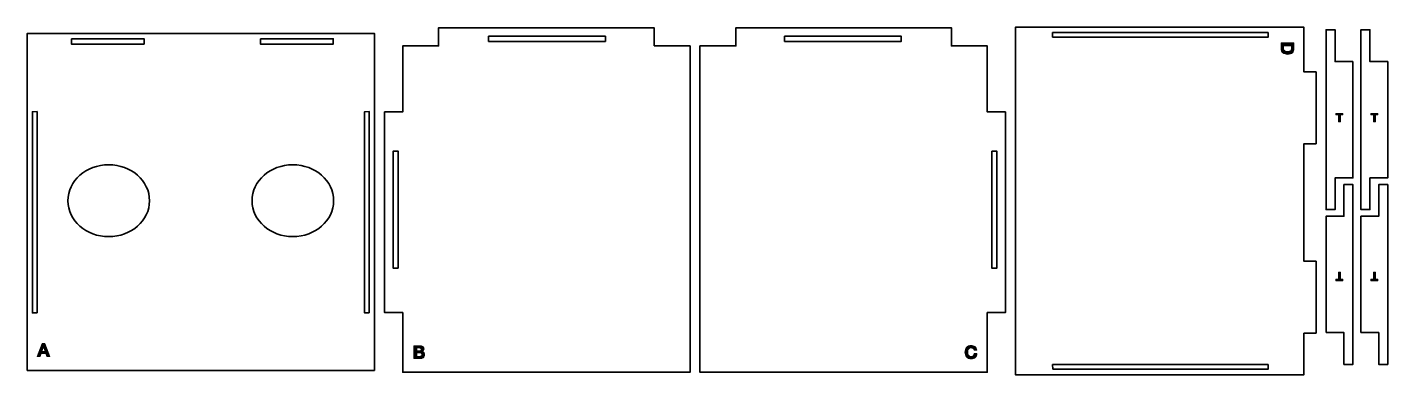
# Model space of a CAD drawing. Header units: inches. Extents: x 4.1 to 79.9, y -19.7 to -0.3.
import ezdxf

# ---------------------------------------------------------------- set-up
doc = ezdxf.new("R2010")
doc.units = ezdxf.units.IN
doc.header["$MEASUREMENT"] = 0
doc.layers.add('Layer 1', color=7, linetype='Continuous')

# ---------------------------------------------------------------- blocks, each defined once
blk = doc.blocks.new('block 2')
at = {"layer": 'Layer 1', "true_color": 0xed2224}
h = blk.add_hatch(color=22, dxfattribs=at)
h.dxf.hatch_style = 2
h.paths.add_polyline_path([(5.11, -17.931), (5.377, -18.645), (5.214, -18.645), (5.16, -18.486), (4.893, -18.486), (4.837, -18.645), (4.679, -18.645), (4.949, -17.931)])
h.paths.add_polyline_path([(5.119, -18.369), (5.029, -18.107), (5.027, -18.107), (4.934, -18.369)])
at = {"layer": 'Layer 1', "lineweight": 0}
for points in [[(5.11, -17.931), (5.377, -18.645), (5.214, -18.645), (5.16, -18.486), (4.893, -18.486), (4.837, -18.645), (4.679, -18.645), (4.949, -17.931), (5.11, -17.931)], [(5.119, -18.369), (5.029, -18.107), (5.027, -18.107), (4.934, -18.369), (5.119, -18.369)]]:
    blk.add_lwpolyline(points, dxfattribs=at)
blk = doc.blocks.new('block 3')
at = {"layer": 'Layer 1', "true_color": 0xed2224}
h = blk.add_hatch(color=22, dxfattribs=at)
h.dxf.hatch_style = 2
edge = h.paths.add_edge_path()
edge.add_spline(control_points=[(74.666, -1.514), (74.666, -1.56), (74.658, -1.603), (74.644, -1.642), (74.629, -1.682), (74.607, -1.716), (74.578, -1.745), (74.548, -1.774), (74.512, -1.797), (74.468, -1.813), (74.424, -1.83), (74.372, -1.838), (74.313, -1.838), (74.261, -1.838), (74.213, -1.831), (74.169, -1.818), (74.125, -1.804), (74.087, -1.784), (74.055, -1.757), (74.023, -1.73), (73.997, -1.697), (73.979, -1.656), (73.961, -1.616), (73.952, -1.568), (73.952, -1.514), (73.952, -1.514), (73.952, -1.206), (73.952, -1.206), (73.952, -1.206), (74.666, -1.206), (74.666, -1.206), (74.666, -1.206), (74.666, -1.514), (74.666, -1.514)], knot_values=[0, 0, 0, 0, 1, 1, 1, 2, 2, 2, 3, 3, 3, 4, 4, 4, 5, 5, 5, 6, 6, 6, 7, 7, 7, 8, 8, 8, 9, 9, 9, 10, 10, 10, 11, 11, 11, 11], degree=3, periodic=1)
edge = h.paths.add_edge_path()
edge.add_spline(control_points=[(74.084, -1.503), (74.084, -1.525), (74.087, -1.547), (74.095, -1.569), (74.102, -1.59), (74.114, -1.609), (74.131, -1.626), (74.148, -1.642), (74.17, -1.656), (74.198, -1.666), (74.225, -1.676), (74.258, -1.681), (74.298, -1.681), (74.334, -1.681), (74.366, -1.677), (74.395, -1.67), (74.424, -1.663), (74.449, -1.652), (74.47, -1.636), (74.49, -1.62), (74.506, -1.599), (74.517, -1.572), (74.528, -1.546), (74.534, -1.513), (74.534, -1.475), (74.534, -1.475), (74.534, -1.363), (74.534, -1.363), (74.534, -1.363), (74.084, -1.363), (74.084, -1.363), (74.084, -1.363), (74.084, -1.503), (74.084, -1.503)], knot_values=[0, 0, 0, 0, 1, 1, 1, 2, 2, 2, 3, 3, 3, 4, 4, 4, 5, 5, 5, 6, 6, 6, 7, 7, 7, 8, 8, 8, 9, 9, 9, 10, 10, 10, 11, 11, 11, 11], degree=3, periodic=1)
at = {"layer": 'Layer 1', "lineweight": 0}
for points in [[(74.666, -1.514), (74.666, -1.56), (74.658, -1.603), (74.644, -1.642), (74.629, -1.682), (74.607, -1.716), (74.578, -1.745), (74.548, -1.774), (74.512, -1.797), (74.468, -1.813), (74.424, -1.83), (74.372, -1.838), (74.313, -1.838), (74.261, -1.838), (74.213, -1.831), (74.169, -1.818), (74.125, -1.804), (74.087, -1.784), (74.055, -1.757), (74.023, -1.73), (73.997, -1.697), (73.979, -1.656), (73.961, -1.616), (73.952, -1.568), (73.952, -1.514), (73.952, -1.514), (73.952, -1.206), (73.952, -1.206), (73.952, -1.206), (74.666, -1.206), (74.666, -1.206), (74.666, -1.206), (74.666, -1.514), (74.666, -1.514)], [(74.084, -1.503), (74.084, -1.525), (74.087, -1.547), (74.095, -1.569), (74.102, -1.59), (74.114, -1.609), (74.131, -1.626), (74.148, -1.642), (74.17, -1.656), (74.198, -1.666), (74.225, -1.676), (74.258, -1.681), (74.298, -1.681), (74.334, -1.681), (74.366, -1.677), (74.395, -1.67), (74.424, -1.663), (74.449, -1.652), (74.47, -1.636), (74.49, -1.62), (74.506, -1.599), (74.517, -1.572), (74.528, -1.546), (74.534, -1.513), (74.534, -1.475), (74.534, -1.475), (74.534, -1.363), (74.534, -1.363), (74.534, -1.363), (74.084, -1.363), (74.084, -1.363), (74.084, -1.363), (74.084, -1.503), (74.084, -1.503)]]:
    blk.add_open_spline(points, degree=3, knots=[0, 0, 0, 0, 1, 1, 1, 2, 2, 2, 3, 3, 3, 4, 4, 4, 5, 5, 5, 6, 6, 6, 7, 7, 7, 8, 8, 8, 9, 9, 9, 10, 10, 10, 11, 11, 11, 11], dxfattribs=at)
blk = doc.blocks.new('block 4')
at = {"layer": 'Layer 1', "true_color": 0xed2224}
h = blk.add_hatch(color=22, dxfattribs=at)
h.dxf.hatch_style = 2
edge = h.paths.add_edge_path()
edge.add_spline(control_points=[(25.992, -18.05), (26.026, -18.05), (26.057, -18.053), (26.085, -18.059), (26.113, -18.065), (26.137, -18.075), (26.157, -18.089), (26.177, -18.103), (26.193, -18.121), (26.204, -18.143), (26.215, -18.166), (26.22, -18.194), (26.22, -18.227), (26.22, -18.263), (26.212, -18.293), (26.196, -18.317), (26.179, -18.341), (26.155, -18.361), (26.123, -18.376), (26.167, -18.389), (26.2, -18.411), (26.222, -18.443), (26.243, -18.475), (26.254, -18.513), (26.254, -18.557), (26.254, -18.593), (26.247, -18.625), (26.233, -18.651), (26.219, -18.677), (26.2, -18.699), (26.177, -18.715), (26.153, -18.732), (26.126, -18.744), (26.096, -18.752), (26.065, -18.76), (26.034, -18.764), (26.002, -18.764), (26.002, -18.764), (25.656, -18.764), (25.656, -18.764), (25.656, -18.764), (25.656, -18.05), (25.656, -18.05), (25.656, -18.05), (25.992, -18.05), (25.992, -18.05)], knot_values=[0, 0, 0, 0, 1, 1, 1, 2, 2, 2, 3, 3, 3, 4, 4, 4, 5, 5, 5, 6, 6, 6, 7, 7, 7, 8, 8, 8, 9, 9, 9, 10, 10, 10, 11, 11, 11, 12, 12, 12, 13, 13, 13, 14, 14, 14, 15, 15, 15, 15], degree=3, periodic=1)
edge = h.paths.add_edge_path()
edge.add_spline(control_points=[(25.972, -18.339), (26, -18.339), (26.023, -18.333), (26.041, -18.319), (26.059, -18.306), (26.068, -18.284), (26.068, -18.254), (26.068, -18.238), (26.065, -18.224), (26.059, -18.213), (26.053, -18.203), (26.045, -18.194), (26.035, -18.188), (26.025, -18.182), (26.014, -18.178), (26.001, -18.176), (25.988, -18.174), (25.974, -18.172), (25.96, -18.172), (25.96, -18.172), (25.813, -18.172), (25.813, -18.172), (25.813, -18.172), (25.813, -18.339), (25.813, -18.339), (25.813, -18.339), (25.972, -18.339), (25.972, -18.339)], knot_values=[0, 0, 0, 0, 1, 1, 1, 2, 2, 2, 3, 3, 3, 4, 4, 4, 5, 5, 5, 6, 6, 6, 7, 7, 7, 8, 8, 8, 9, 9, 9, 9], degree=3, periodic=1)
edge = h.paths.add_edge_path()
edge.add_spline(control_points=[(25.981, -18.642), (25.996, -18.642), (26.011, -18.641), (26.025, -18.638), (26.039, -18.635), (26.051, -18.63), (26.062, -18.623), (26.073, -18.616), (26.081, -18.606), (26.088, -18.594), (26.094, -18.582), (26.097, -18.567), (26.097, -18.548), (26.097, -18.512), (26.087, -18.486), (26.066, -18.47), (26.045, -18.454), (26.018, -18.446), (25.984, -18.446), (25.984, -18.446), (25.813, -18.446), (25.813, -18.446), (25.813, -18.446), (25.813, -18.642), (25.813, -18.642), (25.813, -18.642), (25.981, -18.642), (25.981, -18.642)], knot_values=[0, 0, 0, 0, 1, 1, 1, 2, 2, 2, 3, 3, 3, 4, 4, 4, 5, 5, 5, 6, 6, 6, 7, 7, 7, 8, 8, 8, 9, 9, 9, 9], degree=3, periodic=1)
at = {"layer": 'Layer 1', "lineweight": 0}
for points, knots in [([(25.992, -18.05), (26.026, -18.05), (26.057, -18.053), (26.085, -18.059), (26.113, -18.065), (26.137, -18.075), (26.157, -18.089), (26.177, -18.103), (26.193, -18.121), (26.204, -18.143), (26.215, -18.166), (26.22, -18.194), (26.22, -18.227), (26.22, -18.263), (26.212, -18.293), (26.196, -18.317), (26.179, -18.341), (26.155, -18.361), (26.123, -18.376), (26.167, -18.389), (26.2, -18.411), (26.222, -18.443), (26.243, -18.475), (26.254, -18.513), (26.254, -18.557), (26.254, -18.593), (26.247, -18.625), (26.233, -18.651), (26.219, -18.677), (26.2, -18.699), (26.177, -18.715), (26.153, -18.732), (26.126, -18.744), (26.096, -18.752), (26.065, -18.76), (26.034, -18.764), (26.002, -18.764), (26.002, -18.764), (25.656, -18.764), (25.656, -18.764), (25.656, -18.764), (25.656, -18.05), (25.656, -18.05), (25.656, -18.05), (25.992, -18.05), (25.992, -18.05)], [0, 0, 0, 0, 1, 1, 1, 2, 2, 2, 3, 3, 3, 4, 4, 4, 5, 5, 5, 6, 6, 6, 7, 7, 7, 8, 8, 8, 9, 9, 9, 10, 10, 10, 11, 11, 11, 12, 12, 12, 13, 13, 13, 14, 14, 14, 15, 15, 15, 15]), ([(25.972, -18.339), (26, -18.339), (26.023, -18.333), (26.041, -18.319), (26.059, -18.306), (26.068, -18.284), (26.068, -18.254), (26.068, -18.238), (26.065, -18.224), (26.059, -18.213), (26.053, -18.203), (26.045, -18.194), (26.035, -18.188), (26.025, -18.182), (26.014, -18.178), (26.001, -18.176), (25.988, -18.174), (25.974, -18.172), (25.96, -18.172), (25.96, -18.172), (25.813, -18.172), (25.813, -18.172), (25.813, -18.172), (25.813, -18.339), (25.813, -18.339), (25.813, -18.339), (25.972, -18.339), (25.972, -18.339)], [0, 0, 0, 0, 1, 1, 1, 2, 2, 2, 3, 3, 3, 4, 4, 4, 5, 5, 5, 6, 6, 6, 7, 7, 7, 8, 8, 8, 9, 9, 9, 9]), ([(25.981, -18.642), (25.996, -18.642), (26.011, -18.641), (26.025, -18.638), (26.039, -18.635), (26.051, -18.63), (26.062, -18.623), (26.073, -18.616), (26.081, -18.606), (26.088, -18.594), (26.094, -18.582), (26.097, -18.567), (26.097, -18.548), (26.097, -18.512), (26.087, -18.486), (26.066, -18.47), (26.045, -18.454), (26.018, -18.446), (25.984, -18.446), (25.984, -18.446), (25.813, -18.446), (25.813, -18.446), (25.813, -18.446), (25.813, -18.642), (25.813, -18.642), (25.813, -18.642), (25.981, -18.642), (25.981, -18.642)], [0, 0, 0, 0, 1, 1, 1, 2, 2, 2, 3, 3, 3, 4, 4, 4, 5, 5, 5, 6, 6, 6, 7, 7, 7, 8, 8, 8, 9, 9, 9, 9])]:
    blk.add_open_spline(points, degree=3, knots=knots, dxfattribs=at)
blk = doc.blocks.new('block 5')
at = {"layer": 'Layer 1', "true_color": 0xed2224}
h = blk.add_hatch(color=22, dxfattribs=at)
h.dxf.hatch_style = 2
edge = h.paths.add_edge_path()
edge.add_spline(control_points=[(56.832, -18.241), (56.822, -18.226), (56.811, -18.213), (56.797, -18.201), (56.783, -18.19), (56.767, -18.181), (56.749, -18.175), (56.731, -18.169), (56.713, -18.165), (56.694, -18.165), (56.658, -18.165), (56.628, -18.172), (56.604, -18.186), (56.579, -18.2), (56.559, -18.218), (56.544, -18.241), (56.528, -18.264), (56.517, -18.29), (56.51, -18.319), (56.503, -18.349), (56.5, -18.379), (56.5, -18.41), (56.5, -18.44), (56.503, -18.47), (56.51, -18.498), (56.517, -18.526), (56.528, -18.552), (56.544, -18.574), (56.559, -18.597), (56.579, -18.615), (56.604, -18.629), (56.628, -18.643), (56.658, -18.649), (56.694, -18.649), (56.742, -18.649), (56.779, -18.635), (56.806, -18.605), (56.833, -18.576), (56.85, -18.537), (56.856, -18.489), (56.856, -18.489), (57.008, -18.489), (57.008, -18.489), (57.004, -18.534), (56.993, -18.574), (56.977, -18.61), (56.96, -18.646), (56.938, -18.677), (56.911, -18.702), (56.883, -18.728), (56.851, -18.747), (56.815, -18.76), (56.778, -18.774), (56.738, -18.78), (56.694, -18.78), (56.639, -18.78), (56.59, -18.771), (56.546, -18.752), (56.502, -18.733), (56.466, -18.707), (56.436, -18.673), (56.406, -18.64), (56.383, -18.601), (56.367, -18.556), (56.351, -18.511), (56.343, -18.462), (56.343, -18.41), (56.343, -18.357), (56.351, -18.308), (56.367, -18.262), (56.383, -18.216), (56.406, -18.176), (56.436, -18.142), (56.466, -18.108), (56.502, -18.082), (56.546, -18.062), (56.59, -18.043), (56.639, -18.033), (56.694, -18.033), (56.733, -18.033), (56.77, -18.039), (56.805, -18.05), (56.84, -18.062), (56.871, -18.078), (56.899, -18.1), (56.927, -18.122), (56.95, -18.148), (56.968, -18.18), (56.986, -18.212), (56.997, -18.249), (57.002, -18.29), (57.002, -18.29), (56.85, -18.29), (56.85, -18.29), (56.847, -18.272), (56.841, -18.256), (56.832, -18.241)], knot_values=[0, 0, 0, 0, 1, 1, 1, 2, 2, 2, 3, 3, 3, 4, 4, 4, 5, 5, 5, 6, 6, 6, 7, 7, 7, 8, 8, 8, 9, 9, 9, 10, 10, 10, 11, 11, 11, 12, 12, 12, 13, 13, 13, 14, 14, 14, 15, 15, 15, 16, 16, 16, 17, 17, 17, 18, 18, 18, 19, 19, 19, 20, 20, 20, 21, 21, 21, 22, 22, 22, 23, 23, 23, 24, 24, 24, 25, 25, 25, 26, 26, 26, 27, 27, 27, 28, 28, 28, 29, 29, 29, 30, 30, 30, 31, 31, 31, 32, 32, 32, 32], degree=3, periodic=1)
at = {"layer": 'Layer 1', "lineweight": 0}
blk.add_open_spline([(56.832, -18.241), (56.822, -18.226), (56.811, -18.213), (56.797, -18.201), (56.783, -18.19), (56.767, -18.181), (56.749, -18.175), (56.731, -18.169), (56.713, -18.165), (56.694, -18.165), (56.658, -18.165), (56.628, -18.172), (56.604, -18.186), (56.579, -18.2), (56.559, -18.218), (56.544, -18.241), (56.528, -18.264), (56.517, -18.29), (56.51, -18.319), (56.503, -18.349), (56.5, -18.379), (56.5, -18.41), (56.5, -18.44), (56.503, -18.47), (56.51, -18.498), (56.517, -18.526), (56.528, -18.552), (56.544, -18.574), (56.559, -18.597), (56.579, -18.615), (56.604, -18.629), (56.628, -18.643), (56.658, -18.649), (56.694, -18.649), (56.742, -18.649), (56.779, -18.635), (56.806, -18.605), (56.833, -18.576), (56.85, -18.537), (56.856, -18.489), (56.856, -18.489), (57.008, -18.489), (57.008, -18.489), (57.004, -18.534), (56.993, -18.574), (56.977, -18.61), (56.96, -18.646), (56.938, -18.677), (56.911, -18.702), (56.883, -18.728), (56.851, -18.747), (56.815, -18.76), (56.778, -18.774), (56.738, -18.78), (56.694, -18.78), (56.639, -18.78), (56.59, -18.771), (56.546, -18.752), (56.502, -18.733), (56.466, -18.707), (56.436, -18.673), (56.406, -18.64), (56.383, -18.601), (56.367, -18.556), (56.351, -18.511), (56.343, -18.462), (56.343, -18.41), (56.343, -18.357), (56.351, -18.308), (56.367, -18.262), (56.383, -18.216), (56.406, -18.176), (56.436, -18.142), (56.466, -18.108), (56.502, -18.082), (56.546, -18.062), (56.59, -18.043), (56.639, -18.033), (56.694, -18.033), (56.733, -18.033), (56.77, -18.039), (56.805, -18.05), (56.84, -18.062), (56.871, -18.078), (56.899, -18.1), (56.927, -18.122), (56.95, -18.148), (56.968, -18.18), (56.986, -18.212), (56.997, -18.249), (57.002, -18.29), (57.002, -18.29), (56.85, -18.29), (56.85, -18.29), (56.847, -18.272), (56.841, -18.256), (56.832, -18.241)], degree=3, knots=[0, 0, 0, 0, 1, 1, 1, 2, 2, 2, 3, 3, 3, 4, 4, 4, 5, 5, 5, 6, 6, 6, 7, 7, 7, 8, 8, 8, 9, 9, 9, 10, 10, 10, 11, 11, 11, 12, 12, 12, 13, 13, 13, 14, 14, 14, 15, 15, 15, 16, 16, 16, 17, 17, 17, 18, 18, 18, 19, 19, 19, 20, 20, 20, 21, 21, 21, 22, 22, 22, 23, 23, 23, 24, 24, 24, 25, 25, 25, 26, 26, 26, 27, 27, 27, 28, 28, 28, 29, 29, 29, 30, 30, 30, 31, 31, 31, 32, 32, 32, 32], dxfattribs=at)
blk = doc.blocks.new('block 6')
at = {"layer": 'Layer 1', "true_color": 0xed2224}
h = blk.add_hatch(color=22, dxfattribs=at)
h.dxf.hatch_style = 2
h.paths.add_polyline_path([(77.006, -5.211), (77.006, -5.123), (77.396, -5.123), (77.396, -5.211), (77.253, -5.211), (77.253, -5.599), (77.148, -5.599), (77.148, -5.211)])
at = {"layer": 'Layer 1', "lineweight": 0}
blk.add_lwpolyline([(77.006, -5.211), (77.006, -5.123), (77.396, -5.123), (77.396, -5.211), (77.253, -5.211), (77.253, -5.599), (77.148, -5.599), (77.148, -5.211), (77.006, -5.211)], dxfattribs=at)
blk = doc.blocks.new('block 7')
at = {"layer": 'Layer 1', "true_color": 0xed2224}
h = blk.add_hatch(color=22, dxfattribs=at)
h.dxf.hatch_style = 2
h.paths.add_polyline_path([(78.95, -5.211), (78.95, -5.123), (79.34, -5.123), (79.34, -5.211), (79.198, -5.211), (79.198, -5.599), (79.093, -5.599), (79.093, -5.211)])
at = {"layer": 'Layer 1', "lineweight": 0}
blk.add_lwpolyline([(78.95, -5.211), (78.95, -5.123), (79.34, -5.123), (79.34, -5.211), (79.198, -5.211), (79.198, -5.599), (79.093, -5.599), (79.093, -5.211), (78.95, -5.211)], dxfattribs=at)
blk = doc.blocks.new('block 8')
at = {"layer": 'Layer 1', "true_color": 0xed2224}
h = blk.add_hatch(color=22, dxfattribs=at)
h.dxf.hatch_style = 2
h.paths.add_polyline_path([(79.34, -14.348), (79.34, -14.436), (78.95, -14.436), (78.95, -14.348), (79.093, -14.348), (79.093, -13.96), (79.198, -13.96), (79.198, -14.348)])
at = {"layer": 'Layer 1', "lineweight": 0}
blk.add_lwpolyline([(79.34, -14.348), (79.34, -14.436), (78.95, -14.436), (78.95, -14.348), (79.093, -14.348), (79.093, -13.96), (79.198, -13.96), (79.198, -14.348), (79.34, -14.348)], dxfattribs=at)
blk = doc.blocks.new('block 9')
at = {"layer": 'Layer 1', "true_color": 0xed2224}
h = blk.add_hatch(color=22, dxfattribs=at)
h.dxf.hatch_style = 2
h.paths.add_polyline_path([(77.396, -14.348), (77.396, -14.436), (77.006, -14.436), (77.006, -14.348), (77.148, -14.348), (77.148, -13.96), (77.253, -13.96), (77.253, -14.348)])
at = {"layer": 'Layer 1', "lineweight": 0}
blk.add_lwpolyline([(77.396, -14.348), (77.396, -14.436), (77.006, -14.436), (77.006, -14.348), (77.148, -14.348), (77.148, -13.96), (77.253, -13.96), (77.253, -14.348), (77.396, -14.348)], dxfattribs=at)

msp = doc.modelspace()

# ---------------------------------------------------------------- linework, layer by layer
at = {"layer": 'Layer 1', "color": 179, "lineweight": 35, "true_color": 0x231f20}
for points in [[(20.022, -0.674), (6.743, -0.674), (4.12, -0.674), (4.12, -2.979), (4.12, -16.979), (4.12, -19.424), (23.453, -19.424), (23.453, -16.979), (23.453, -2.979), (23.453, -0.674), (20.022, -0.674)], [(39.031, -1.371), (39.031, -1.299), (39.031, -0.361), (27.031, -0.361), (27.031, -1.091), (27.031, -1.371), (25.032, -1.371), (25.032, -3.329), (25.032, -5.039), (25.027, -5.039), (24.019, -5.039), (24.019, -16.209), (25.027, -16.209), (25.032, -16.209), (25.032, -17.051), (25.032, -19.521), (41.032, -19.521), (41.032, -1.371), (39.031, -1.371)], [(41.584, -1.371), (41.584, -19.521), (57.584, -19.521), (57.584, -17.051), (57.584, -16.209), (57.59, -16.209), (58.597, -16.209), (58.597, -5.039), (57.59, -5.039), (57.584, -5.039), (57.584, -3.329), (57.584, -1.371), (55.585, -1.371), (55.585, -1.091), (55.585, -0.361), (43.585, -0.361), (43.585, -1.299), (43.585, -1.371), (41.584, -1.371)], [(75.221, -17.345), (75.898, -17.345), (75.898, -13.345), (75.221, -13.345), (75.221, -6.812), (75.898, -6.812), (75.898, -2.812), (75.221, -2.812), (75.221, -0.33), (73.205, -0.33), (60.967, -0.33), (59.15, -0.33), (59.15, -19.664), (60.967, -19.664), (73.205, -19.664), (75.221, -19.664), (75.221, -17.345)], [(61.224, -0.884), (61.224, -0.624), (73.227, -0.624), (73.227, -0.884), (61.224, -0.884)], [(77.947, -2.238), (76.955, -2.238), (76.955, -0.474), (76.455, -0.474), (76.455, -10.474), (76.955, -10.474), (76.955, -8.71), (77.947, -8.71), (77.947, -2.238)], [(79.891, -2.238), (78.899, -2.238), (78.899, -0.474), (78.399, -0.474), (78.399, -10.474), (78.899, -10.474), (78.899, -8.71), (79.891, -8.71), (79.891, -2.238)], [(6.577, -0.974), (10.627, -0.974), (10.627, -1.264), (6.577, -1.264), (6.577, -0.974)], [(17.11, -0.974), (21.16, -0.974), (21.16, -1.264), (17.11, -1.264), (17.11, -0.974)], [(36.317, -1.121), (29.817, -1.121), (29.817, -0.831), (36.317, -0.831), (36.317, -1.121)], [(46.299, -0.831), (52.799, -0.831), (52.799, -1.121), (46.299, -1.121), (46.299, -0.831)], [(4.665, -16.219), (4.405, -16.219), (4.405, -5.029), (4.665, -5.025), (4.665, -16.219)], [(23.165, -16.219), (22.905, -16.219), (22.905, -5.029), (23.165, -5.025), (23.165, -16.219)], [(24.785, -13.733), (24.495, -13.733), (24.495, -7.233), (24.785, -7.233), (24.785, -13.733)], [(57.831, -7.233), (58.121, -7.233), (58.121, -13.733), (57.831, -13.733), (57.831, -7.233)], [(76.455, -17.321), (77.447, -17.321), (77.447, -19.085), (77.947, -19.085), (77.947, -9.085), (77.447, -9.085), (77.447, -10.849), (76.455, -10.849), (76.455, -17.321)], [(78.399, -17.321), (79.391, -17.321), (79.391, -19.085), (79.891, -19.085), (79.891, -9.085), (79.391, -9.085), (79.391, -10.849), (78.399, -10.849), (78.399, -17.321)], [(61.24, -19.356), (61.224, -19.096), (73.227, -19.096), (73.227, -19.356), (61.24, -19.356)]]:
    msp.add_lwpolyline(points, dxfattribs=at)
for points in [[(8.661, -11.979), (7.407, -11.979), (6.39, -11.084), (6.39, -9.979), (6.39, -8.875), (7.407, -7.979), (8.661, -7.979), (9.915, -7.979), (10.931, -8.875), (10.931, -9.979), (10.931, -11.084), (9.915, -11.979), (8.661, -11.979)], [(18.912, -11.979), (17.658, -11.979), (16.642, -11.084), (16.642, -9.979), (16.642, -8.875), (17.658, -7.979), (18.912, -7.979), (20.166, -7.979), (21.183, -8.875), (21.183, -9.979), (21.183, -11.084), (20.166, -11.979), (18.912, -11.979)]]:
    msp.add_open_spline(points, degree=3, knots=[0, 0, 0, 0, 1, 1, 1, 2, 2, 2, 3, 3, 3, 4, 4, 4, 4], dxfattribs=at)

# ---------------------------------------------------------------- block references
at = {"layer": 'Layer 1'}
for name in ['block 3', 'block 6', 'block 7', 'block 9', 'block 8', 'block 2', 'block 4', 'block 5']:
    msp.add_blockref(name, (0, 0), dxfattribs=at)

doc.saveas('drawing.dxf')
